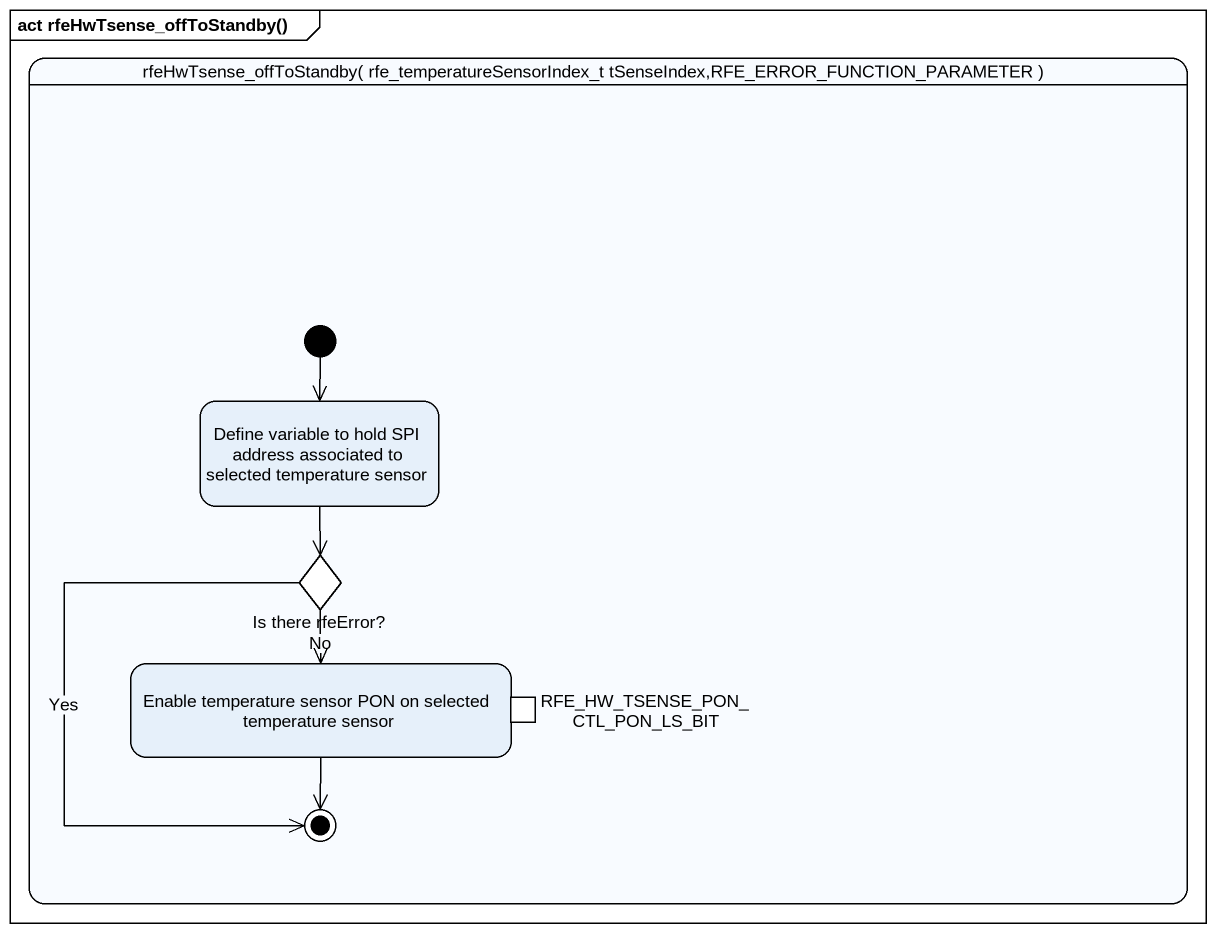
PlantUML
@startuml
mainframe act rfeHwTsense_offToStandby()
hide empty description
state "rfeHwTsense_offToStandby( rfe_temperatureSensorIndex_t tSenseIndex,RFE_ERROR_FUNCTION_PARAMETER )" as rfeHwTsense_offToStandby {
  state "Define variable to hold SPI address associated to selected temperature sensor" as Define_variable_to_hold_SPI
  state "Is there rfeError?" as Is_there_rfeError <<choice>>
  state "Enable temperature sensor PON on selected temperature sensor" as Enable_temperature_sensor {
    state "RFE_HW_TSENSE_PON_CTL_PON_LS_BIT" as RFE_HW_TSENSE_PON_CTL_PON <<inputPin>>
  }
  [*] --> Define_variable_to_hold_SPI
  Is_there_rfeError --> [*] : Yes
  Enable_temperature_sensor --> [*]
}
Define_variable_to_hold_SPI --> Is_there_rfeError
Is_there_rfeError --> Enable_temperature_sensor : No
@enduml
